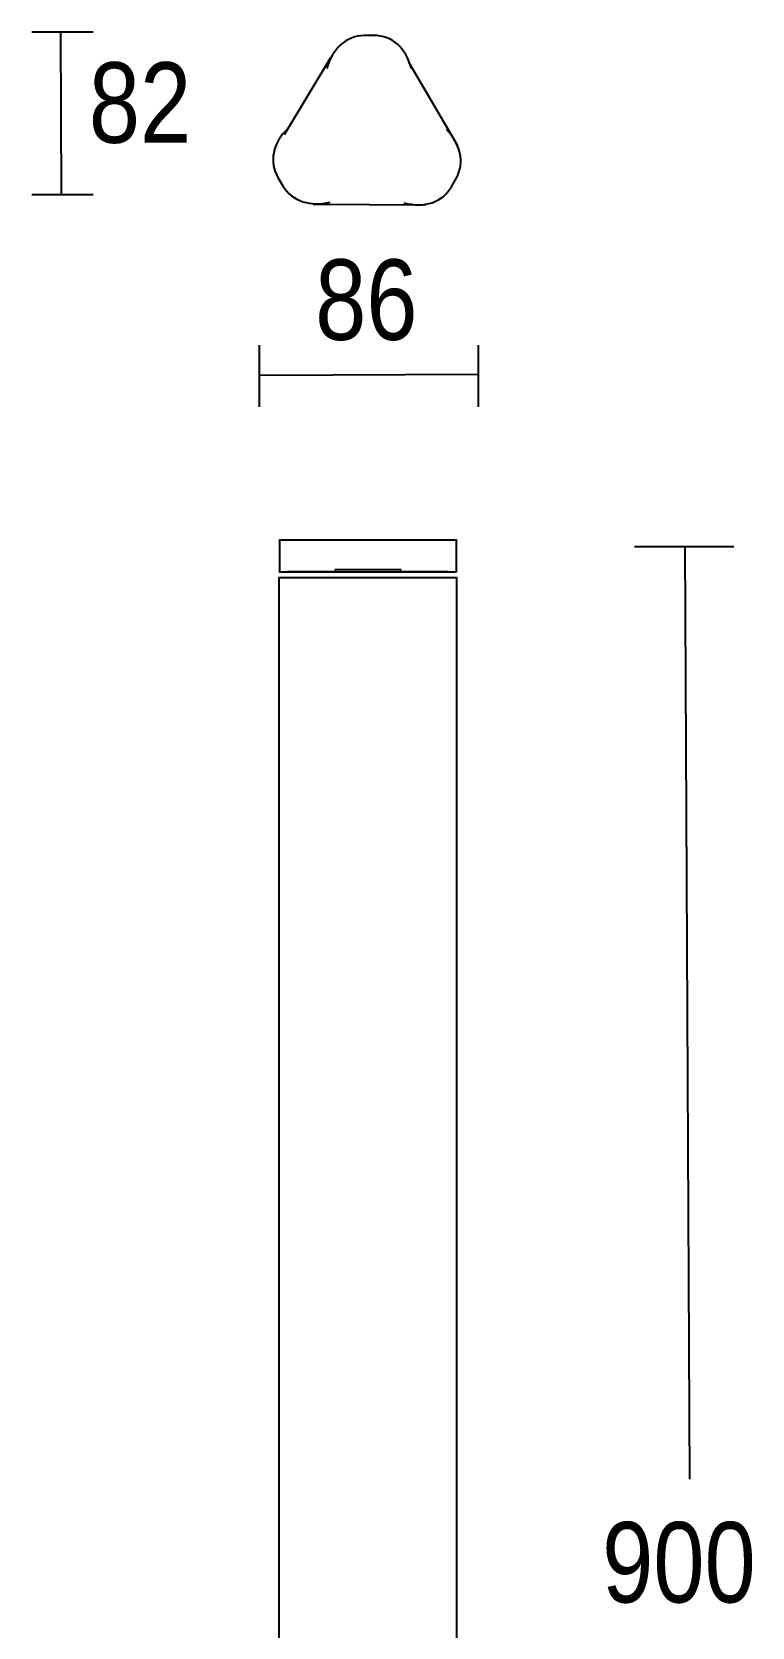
# Model space of a CAD drawing. Extents: x 7 to 72, y 6 to 288.
# Drawn here: x 6.5 to 72.1, y 142.7 to 287.8 of the extents above; entities that cross this region are included whole.
import ezdxf

# ---------------------------------------------------------------- set-up
doc = ezdxf.new("R2010")
doc.units = 0
doc.layers.add('LIVELLO_1', color=160, linetype='Continuous')
doc.styles.add('STD', font='txt')

# ---------------------------------------------------------------- blocks, each defined once
blk = doc.blocks.new('AI9-BLK1')
at = {"layer": 'LIVELLO_1', "color": 7}
for p, q in [((-32.3, 141.86), (-26.71, 141.86)), ((-29.6, 127.17), (-29.67, 141.79)), ((-5.12, 139.49), (-9.36, 132.5)), ((2, 139.09), (6.43, 131.54)), ((-32.3, 127.06), (-26.71, 127.06)), ((-6.72, 126.18), (3.55, 126.14)), ((-11.63, 113.36), (-11.63, 107.78)), ((8.29, 113.36), (8.29, 107.78)), ((-11.51, 110.66), (8.23, 110.73)), ((22.53, 95.07), (31.57, 95.07)), ((27.55, 10.27), (27.13, 95.02)), ((1.31, 92.95), (-4.74, 92.95)), ((-4.68, 92.78), (-9.05, 92.78)), ((5.55, 92.78), (1.18, 92.78))]:
    blk.add_line(p, q, dxfattribs=at)
for points in [[(6.31, 92.72), (-9.74, 92.72), (-9.74, 95.67), (6.31, 95.67)], [(6.32, -77.03), (-9.8, -77.03), (-9.8, 92.25), (6.32, 92.25)]]:
    blk.add_lwpolyline(points, close=True, dxfattribs=at)
for points in [[(2.23, 138.53), (1.72, 140.41), (0.48, 141.53), (-1.18, 141.53), (-1.18, 141.53), (-2.06, 141.53), (-2.06, 141.53), (-3.73, 141.53), (-5, 140.25), (-5.48, 138.53)], [(-9.02, 133.08), (-10.39, 131.69), (-10.74, 130.06), (-9.91, 128.62), (-9.91, 128.62), (-9.47, 127.86), (-9.47, 127.86), (-8.63, 126.41), (-6.89, 125.95), (-5.16, 126.39)], [(1.56, 126.32), (3.44, 125.83), (5.03, 126.33), (5.86, 127.78), (5.86, 127.78), (6.3, 128.54), (6.3, 128.54), (7.13, 129.98), (6.66, 131.72), (5.41, 133)]]:
    blk.add_open_spline(points, degree=3, knots=[0, 0, 0, 0, 1, 1, 1, 2, 2, 2, 3, 3, 3, 3], dxfattribs=at)
at = {"layer": 'LIVELLO_1', "color": 7, "char_height": 7.3116, "attachment_point": 1, "style": 'STD'}
for s, insert in [('\\fArial Narrow|b0|i0;\\H7.3116;\\C7;82', (-27.12, 139.09)), ('\\fArial Narrow|b0|i0;\\H7.3116;\\C7;86', (-6.53, 121.17)), ('\\fArial Narrow|b0|i0;\\H7.3116;\\C7;900', (19.58, 6.37))]:
    blk.add_mtext(s, dxfattribs=dict(at, insert=insert))

msp = doc.modelspace()

# ---------------------------------------------------------------- block references
at = {"layer": 'LIVELLO_1', "color": 7}
msp.add_blockref('AI9-BLK1', (38.848619, 145.92279), dxfattribs=at)

doc.saveas('drawing.dxf')
